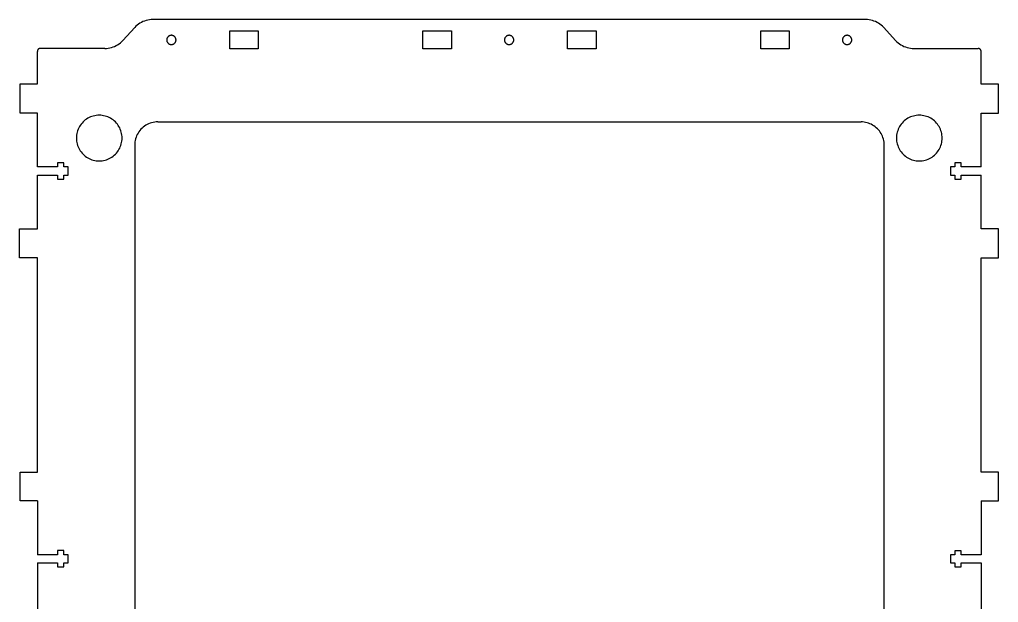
# Model space of a CAD drawing. Header units: metres. Extents: x 1293 to 1656, y -3 to 2553.
# Drawn here: x 1301.7 to 1640.1, y 2351.6 to 2553.3 of the extents above; entities that cross this region are included whole.
import ezdxf

# ---------------------------------------------------------------- set-up
doc = ezdxf.new("R2010")
doc.units = ezdxf.units.M

msp = doc.modelspace()

# ---------------------------------------------------------------- linework, layer by layer
at = {"layer": '6mm'}
for p, q in [((1342.83, 2551.66), (1342.36, 2551.3)), ((1343.32, 2551.99), (1342.83, 2551.66)), ((1343.83, 2552.28), (1343.32, 2551.99)), ((1344.36, 2552.53), (1343.83, 2552.28)), ((1344.9, 2552.75), (1344.36, 2552.53)), ((1345.46, 2552.93), (1344.9, 2552.75)), ((1346.03, 2553.07), (1345.46, 2552.93)), ((1346.61, 2553.17), (1346.03, 2553.07)), ((1347.2, 2553.23), (1346.61, 2553.17)), ((1347.78, 2553.25), (1347.2, 2553.23)), ((1594.19, 2553.25), (1347.78, 2553.25)), ((1594.78, 2553.23), (1594.19, 2553.25)), ((1595.37, 2553.17), (1594.78, 2553.23)), ((1595.94, 2553.07), (1595.37, 2553.17)), ((1596.51, 2552.93), (1595.94, 2553.07)), ((1597.07, 2552.75), (1596.51, 2552.93)), ((1597.62, 2552.53), (1597.07, 2552.75)), ((1598.15, 2552.28), (1597.62, 2552.53)), ((1598.66, 2551.99), (1598.15, 2552.28)), ((1599.15, 2551.66), (1598.66, 2551.99)), ((1599.61, 2551.3), (1599.15, 2551.66)), ((1341.51, 2550.49), (1337.42, 2546.01)), ((1341.93, 2550.91), (1341.51, 2550.49)), ((1342.36, 2551.3), (1341.93, 2550.91)), ((1374.35, 2543.11), (1374.35, 2549.31)), ((1374.35, 2549.31), (1384.2, 2549.31)), ((1384.2, 2549.31), (1384.2, 2543.11)), ((1441.13, 2549.31), (1450.98, 2549.31)), ((1441.13, 2543.11), (1441.13, 2549.31)), ((1450.98, 2549.31), (1450.98, 2543.11)), ((1491.13, 2549.31), (1500.98, 2549.31)), ((1491.13, 2543.11), (1491.13, 2549.31)), ((1500.98, 2549.31), (1500.98, 2543.11)), ((1557.9, 2549.31), (1567.75, 2549.31)), ((1557.9, 2543.11), (1557.9, 2549.31)), ((1567.75, 2549.31), (1567.75, 2543.11)), ((1600.05, 2550.91), (1599.61, 2551.3)), ((1600.46, 2550.49), (1600.05, 2550.91)), ((1600.46, 2550.49), (1604.56, 2546.01)), ((1335.61, 2544.52), (1336.1, 2544.85)), ((1336.1, 2544.85), (1336.57, 2545.2)), ((1336.57, 2545.2), (1337, 2545.59)), ((1337, 2545.59), (1337.42, 2546.01)), ((1352.6, 2546.41), (1352.59, 2546.31)), ((1352.59, 2546.31), (1352.59, 2546.2)), ((1352.59, 2546.2), (1352.59, 2546.1)), ((1352.59, 2546.1), (1352.6, 2545.99)), ((1352.62, 2546.51), (1352.6, 2546.41)), ((1352.6, 2545.99), (1352.62, 2545.89)), ((1352.64, 2546.62), (1352.62, 2546.51)), ((1352.62, 2545.89), (1352.64, 2545.79)), ((1352.67, 2546.72), (1352.64, 2546.62)), ((1352.64, 2545.79), (1352.67, 2545.69)), ((1352.71, 2546.81), (1352.67, 2546.72)), ((1352.67, 2545.69), (1352.71, 2545.59)), ((1352.75, 2546.91), (1352.71, 2546.81)), ((1352.71, 2545.59), (1352.75, 2545.49)), ((1352.8, 2547), (1352.75, 2546.91)), ((1352.75, 2545.49), (1352.8, 2545.4)), ((1352.86, 2547.09), (1352.8, 2547)), ((1352.8, 2545.4), (1352.86, 2545.31)), ((1352.92, 2547.18), (1352.86, 2547.09)), ((1352.86, 2545.31), (1352.92, 2545.23)), ((1352.99, 2547.26), (1352.92, 2547.18)), ((1352.92, 2545.23), (1352.99, 2545.15)), ((1353.06, 2547.33), (1352.99, 2547.26)), ((1352.99, 2545.15), (1353.06, 2545.07)), ((1353.13, 2547.41), (1353.06, 2547.33)), ((1353.06, 2545.07), (1353.13, 2545)), ((1353.21, 2547.47), (1353.13, 2547.41)), ((1353.13, 2545), (1353.21, 2544.93)), ((1353.3, 2547.53), (1353.21, 2547.47)), ((1353.21, 2544.93), (1353.3, 2544.87)), ((1353.39, 2547.59), (1353.3, 2547.53)), ((1353.3, 2544.87), (1353.39, 2544.82)), ((1353.48, 2547.64), (1353.39, 2547.59)), ((1353.39, 2544.82), (1353.48, 2544.77)), ((1353.58, 2547.68), (1353.48, 2547.64)), ((1353.48, 2544.77), (1353.58, 2544.72)), ((1353.67, 2547.72), (1353.58, 2547.68)), ((1353.58, 2544.72), (1353.67, 2544.69)), ((1353.77, 2547.75), (1353.67, 2547.72)), ((1353.67, 2544.69), (1353.77, 2544.66)), ((1353.88, 2547.77), (1353.77, 2547.75)), ((1353.77, 2544.66), (1353.88, 2544.63)), ((1353.98, 2547.79), (1353.88, 2547.77)), ((1353.88, 2544.63), (1353.98, 2544.62)), ((1354.08, 2547.8), (1353.98, 2547.79)), ((1353.98, 2544.62), (1354.08, 2544.61)), ((1354.19, 2547.8), (1354.08, 2547.8)), ((1354.08, 2544.61), (1354.19, 2544.6)), ((1354.29, 2547.8), (1354.19, 2547.8)), ((1354.19, 2544.6), (1354.29, 2544.61)), ((1354.4, 2547.79), (1354.29, 2547.8)), ((1354.29, 2544.61), (1354.4, 2544.62)), ((1354.5, 2547.77), (1354.4, 2547.79)), ((1354.4, 2544.62), (1354.5, 2544.63)), ((1354.6, 2547.75), (1354.5, 2547.77)), ((1354.5, 2544.63), (1354.6, 2544.66)), ((1354.7, 2547.72), (1354.6, 2547.75)), ((1354.6, 2544.66), (1354.7, 2544.69)), ((1354.8, 2547.68), (1354.7, 2547.72)), ((1354.7, 2544.69), (1354.8, 2544.72)), ((1354.9, 2547.64), (1354.8, 2547.68)), ((1354.8, 2544.72), (1354.9, 2544.77)), ((1354.99, 2547.59), (1354.9, 2547.64)), ((1354.9, 2544.77), (1354.99, 2544.82)), ((1355.08, 2547.53), (1354.99, 2547.59)), ((1354.99, 2544.82), (1355.08, 2544.87)), ((1355.16, 2547.47), (1355.08, 2547.53)), ((1355.08, 2544.87), (1355.16, 2544.93)), ((1355.24, 2547.41), (1355.16, 2547.47)), ((1355.16, 2544.93), (1355.24, 2545)), ((1355.32, 2547.33), (1355.24, 2547.41)), ((1355.24, 2545), (1355.32, 2545.07)), ((1355.39, 2547.26), (1355.32, 2547.33)), ((1355.32, 2545.07), (1355.39, 2545.15)), ((1355.46, 2547.18), (1355.39, 2547.26)), ((1355.39, 2545.15), (1355.46, 2545.23)), ((1355.52, 2547.09), (1355.46, 2547.18)), ((1355.46, 2545.23), (1355.52, 2545.31)), ((1355.57, 2547), (1355.52, 2547.09)), ((1355.52, 2545.31), (1355.57, 2545.4)), ((1355.62, 2546.91), (1355.57, 2547)), ((1355.57, 2545.4), (1355.62, 2545.49)), ((1355.67, 2546.81), (1355.62, 2546.91)), ((1355.62, 2545.49), (1355.67, 2545.59)), ((1355.7, 2546.72), (1355.67, 2546.81)), ((1355.67, 2545.59), (1355.7, 2545.69)), ((1355.73, 2546.62), (1355.7, 2546.72)), ((1355.7, 2545.69), (1355.73, 2545.79)), ((1355.76, 2546.51), (1355.73, 2546.62)), ((1355.73, 2545.79), (1355.76, 2545.89)), ((1355.78, 2546.41), (1355.76, 2546.51)), ((1355.76, 2545.89), (1355.78, 2545.99)), ((1355.79, 2546.31), (1355.78, 2546.41)), ((1355.78, 2545.99), (1355.79, 2546.1)), ((1355.79, 2546.2), (1355.79, 2546.31)), ((1355.79, 2546.1), (1355.79, 2546.2)), ((1469.36, 2546.41), (1469.35, 2546.31)), ((1469.35, 2546.31), (1469.35, 2546.2)), ((1469.35, 2546.2), (1469.35, 2546.1)), ((1469.35, 2546.1), (1469.36, 2545.99)), ((1469.38, 2546.51), (1469.36, 2546.41)), ((1469.36, 2545.99), (1469.38, 2545.89)), ((1469.4, 2546.62), (1469.38, 2546.51)), ((1469.38, 2545.89), (1469.4, 2545.79)), ((1469.43, 2546.72), (1469.4, 2546.62)), ((1469.4, 2545.79), (1469.43, 2545.69)), ((1469.47, 2546.81), (1469.43, 2546.72)), ((1469.43, 2545.69), (1469.47, 2545.59)), ((1469.51, 2546.91), (1469.47, 2546.81)), ((1469.47, 2545.59), (1469.51, 2545.49)), ((1469.56, 2547), (1469.51, 2546.91)), ((1469.51, 2545.49), (1469.56, 2545.4)), ((1469.62, 2547.09), (1469.56, 2547)), ((1469.56, 2545.4), (1469.62, 2545.31)), ((1469.68, 2547.18), (1469.62, 2547.09)), ((1469.62, 2545.31), (1469.68, 2545.23)), ((1469.75, 2547.26), (1469.68, 2547.18)), ((1469.68, 2545.23), (1469.75, 2545.15)), ((1469.82, 2547.33), (1469.75, 2547.26)), ((1469.75, 2545.15), (1469.82, 2545.07)), ((1469.89, 2547.41), (1469.82, 2547.33)), ((1469.82, 2545.07), (1469.89, 2545)), ((1469.97, 2547.47), (1469.89, 2547.41)), ((1469.89, 2545), (1469.97, 2544.93)), ((1470.06, 2547.53), (1469.97, 2547.47)), ((1469.97, 2544.93), (1470.06, 2544.87)), ((1470.15, 2547.59), (1470.06, 2547.53)), ((1470.06, 2544.87), (1470.15, 2544.82)), ((1470.24, 2547.64), (1470.15, 2547.59)), ((1470.15, 2544.82), (1470.24, 2544.77)), ((1470.34, 2547.68), (1470.24, 2547.64)), ((1470.24, 2544.77), (1470.34, 2544.72)), ((1470.43, 2547.72), (1470.34, 2547.68)), ((1470.34, 2544.72), (1470.43, 2544.69)), ((1470.53, 2547.75), (1470.43, 2547.72)), ((1470.43, 2544.69), (1470.53, 2544.66)), ((1470.64, 2547.77), (1470.53, 2547.75)), ((1470.53, 2544.66), (1470.64, 2544.63)), ((1470.74, 2547.79), (1470.64, 2547.77)), ((1470.64, 2544.63), (1470.74, 2544.62)), ((1470.84, 2547.8), (1470.74, 2547.79)), ((1470.74, 2544.62), (1470.84, 2544.61)), ((1470.95, 2547.8), (1470.84, 2547.8)), ((1470.84, 2544.61), (1470.95, 2544.6)), ((1471.05, 2547.8), (1470.95, 2547.8)), ((1470.95, 2544.6), (1471.05, 2544.61)), ((1471.16, 2547.79), (1471.05, 2547.8)), ((1471.05, 2544.61), (1471.16, 2544.62)), ((1471.26, 2547.77), (1471.16, 2547.79)), ((1471.16, 2544.62), (1471.26, 2544.63)), ((1471.36, 2547.75), (1471.26, 2547.77)), ((1471.26, 2544.63), (1471.36, 2544.66)), ((1471.46, 2547.72), (1471.36, 2547.75)), ((1471.36, 2544.66), (1471.46, 2544.69)), ((1471.56, 2547.68), (1471.46, 2547.72)), ((1471.46, 2544.69), (1471.56, 2544.72)), ((1471.66, 2547.64), (1471.56, 2547.68)), ((1471.56, 2544.72), (1471.66, 2544.77)), ((1471.75, 2547.59), (1471.66, 2547.64)), ((1471.66, 2544.77), (1471.75, 2544.82)), ((1471.84, 2547.53), (1471.75, 2547.59)), ((1471.75, 2544.82), (1471.84, 2544.87)), ((1471.92, 2547.47), (1471.84, 2547.53)), ((1471.84, 2544.87), (1471.92, 2544.93)), ((1472, 2547.41), (1471.92, 2547.47)), ((1471.92, 2544.93), (1472, 2545)), ((1472.08, 2547.33), (1472, 2547.41)), ((1472, 2545), (1472.08, 2545.07)), ((1472.15, 2547.26), (1472.08, 2547.33)), ((1472.08, 2545.07), (1472.15, 2545.15)), ((1472.22, 2547.18), (1472.15, 2547.26)), ((1472.15, 2545.15), (1472.22, 2545.23)), ((1472.28, 2547.09), (1472.22, 2547.18)), ((1472.22, 2545.23), (1472.28, 2545.31)), ((1472.33, 2547), (1472.28, 2547.09)), ((1472.28, 2545.31), (1472.33, 2545.4)), ((1472.38, 2546.91), (1472.33, 2547)), ((1472.33, 2545.4), (1472.38, 2545.49)), ((1472.43, 2546.81), (1472.38, 2546.91)), ((1472.38, 2545.49), (1472.43, 2545.59)), ((1472.46, 2546.72), (1472.43, 2546.81)), ((1472.43, 2545.59), (1472.46, 2545.69)), ((1472.49, 2546.62), (1472.46, 2546.72)), ((1472.46, 2545.69), (1472.49, 2545.79)), ((1472.52, 2546.51), (1472.49, 2546.62)), ((1472.49, 2545.79), (1472.52, 2545.89)), ((1472.54, 2546.41), (1472.52, 2546.51)), ((1472.52, 2545.89), (1472.54, 2545.99)), ((1472.55, 2546.31), (1472.54, 2546.41)), ((1472.54, 2545.99), (1472.55, 2546.1)), ((1472.55, 2546.2), (1472.55, 2546.31)), ((1472.55, 2546.1), (1472.55, 2546.2)), ((1586.2, 2546.41), (1586.19, 2546.31)), ((1586.19, 2546.31), (1586.19, 2546.2)), ((1586.19, 2546.2), (1586.19, 2546.1)), ((1586.19, 2546.1), (1586.2, 2545.99)), ((1586.22, 2546.51), (1586.2, 2546.41)), ((1586.2, 2545.99), (1586.22, 2545.89)), ((1586.24, 2546.62), (1586.22, 2546.51)), ((1586.22, 2545.89), (1586.24, 2545.79)), ((1586.27, 2546.72), (1586.24, 2546.62)), ((1586.24, 2545.79), (1586.27, 2545.69)), ((1586.31, 2546.81), (1586.27, 2546.72)), ((1586.27, 2545.69), (1586.31, 2545.59)), ((1586.35, 2546.91), (1586.31, 2546.81)), ((1586.31, 2545.59), (1586.35, 2545.49)), ((1586.4, 2547), (1586.35, 2546.91)), ((1586.35, 2545.49), (1586.4, 2545.4)), ((1586.46, 2547.09), (1586.4, 2547)), ((1586.4, 2545.4), (1586.46, 2545.31)), ((1586.52, 2547.18), (1586.46, 2547.09)), ((1586.46, 2545.31), (1586.52, 2545.23)), ((1586.59, 2547.26), (1586.52, 2547.18)), ((1586.52, 2545.23), (1586.59, 2545.15)), ((1586.66, 2547.33), (1586.59, 2547.26)), ((1586.59, 2545.15), (1586.66, 2545.07)), ((1586.73, 2547.41), (1586.66, 2547.33)), ((1586.66, 2545.07), (1586.73, 2545)), ((1586.81, 2547.47), (1586.73, 2547.41)), ((1586.73, 2545), (1586.81, 2544.93)), ((1586.9, 2547.53), (1586.81, 2547.47)), ((1586.81, 2544.93), (1586.9, 2544.87)), ((1586.99, 2547.59), (1586.9, 2547.53)), ((1586.9, 2544.87), (1586.99, 2544.82)), ((1587.08, 2547.64), (1586.99, 2547.59)), ((1586.99, 2544.82), (1587.08, 2544.77)), ((1587.18, 2547.68), (1587.08, 2547.64)), ((1587.08, 2544.77), (1587.18, 2544.72)), ((1587.27, 2547.72), (1587.18, 2547.68)), ((1587.18, 2544.72), (1587.27, 2544.69)), ((1587.37, 2547.75), (1587.27, 2547.72)), ((1587.27, 2544.69), (1587.37, 2544.66)), ((1587.48, 2547.77), (1587.37, 2547.75)), ((1587.37, 2544.66), (1587.48, 2544.63)), ((1587.58, 2547.79), (1587.48, 2547.77)), ((1587.48, 2544.63), (1587.58, 2544.62)), ((1587.68, 2547.8), (1587.58, 2547.79)), ((1587.58, 2544.62), (1587.68, 2544.61)), ((1587.79, 2547.8), (1587.68, 2547.8)), ((1587.68, 2544.61), (1587.79, 2544.6)), ((1587.89, 2547.8), (1587.79, 2547.8)), ((1587.79, 2544.6), (1587.89, 2544.61)), ((1588, 2547.79), (1587.89, 2547.8)), ((1587.89, 2544.61), (1588, 2544.62)), ((1588.1, 2547.77), (1588, 2547.79)), ((1588, 2544.62), (1588.1, 2544.63)), ((1588.2, 2547.75), (1588.1, 2547.77)), ((1588.1, 2544.63), (1588.2, 2544.66)), ((1588.3, 2547.72), (1588.2, 2547.75)), ((1588.2, 2544.66), (1588.3, 2544.69)), ((1588.4, 2547.68), (1588.3, 2547.72)), ((1588.3, 2544.69), (1588.4, 2544.72)), ((1588.5, 2547.64), (1588.4, 2547.68)), ((1588.4, 2544.72), (1588.5, 2544.77)), ((1588.59, 2547.59), (1588.5, 2547.64)), ((1588.5, 2544.77), (1588.59, 2544.82)), ((1588.68, 2547.53), (1588.59, 2547.59)), ((1588.59, 2544.82), (1588.68, 2544.87)), ((1588.76, 2547.47), (1588.68, 2547.53)), ((1588.68, 2544.87), (1588.76, 2544.93)), ((1588.84, 2547.41), (1588.76, 2547.47)), ((1588.76, 2544.93), (1588.84, 2545)), ((1588.92, 2547.33), (1588.84, 2547.41)), ((1588.84, 2545), (1588.92, 2545.07)), ((1588.99, 2547.26), (1588.92, 2547.33)), ((1588.92, 2545.07), (1588.99, 2545.15)), ((1589.06, 2547.18), (1588.99, 2547.26)), ((1588.99, 2545.15), (1589.06, 2545.23)), ((1589.12, 2547.09), (1589.06, 2547.18)), ((1589.06, 2545.23), (1589.12, 2545.31)), ((1589.17, 2547), (1589.12, 2547.09)), ((1589.12, 2545.31), (1589.17, 2545.4)), ((1589.22, 2546.91), (1589.17, 2547)), ((1589.17, 2545.4), (1589.22, 2545.49)), ((1589.27, 2546.81), (1589.22, 2546.91)), ((1589.22, 2545.49), (1589.27, 2545.59)), ((1589.3, 2546.72), (1589.27, 2546.81)), ((1589.27, 2545.59), (1589.3, 2545.69)), ((1589.33, 2546.62), (1589.3, 2546.72)), ((1589.3, 2545.69), (1589.33, 2545.79)), ((1589.36, 2546.51), (1589.33, 2546.62)), ((1589.33, 2545.79), (1589.36, 2545.89)), ((1589.38, 2546.41), (1589.36, 2546.51)), ((1589.36, 2545.89), (1589.38, 2545.99)), ((1589.39, 2546.31), (1589.38, 2546.41)), ((1589.38, 2545.99), (1589.39, 2546.1)), ((1589.39, 2546.2), (1589.39, 2546.31)), ((1589.39, 2546.1), (1589.39, 2546.2)), ((1604.56, 2546.01), (1604.97, 2545.59)), ((1604.97, 2545.59), (1605.41, 2545.2)), ((1605.41, 2545.2), (1605.88, 2544.85)), ((1605.88, 2544.85), (1606.37, 2544.52)), ((1307.9, 2542.5), (1307.89, 2542.44)), ((1307.89, 2542.44), (1307.89, 2542.38)), ((1307.89, 2542.38), (1307.89, 2542.31)), ((1307.89, 2542.31), (1307.89, 2542.25)), ((1307.89, 2530.99), (1307.89, 2542.25)), ((1307.91, 2542.56), (1307.9, 2542.5)), ((1307.93, 2542.62), (1307.91, 2542.56)), ((1307.95, 2542.68), (1307.93, 2542.62)), ((1307.98, 2542.74), (1307.95, 2542.68)), ((1308.01, 2542.79), (1307.98, 2542.74)), ((1308.04, 2542.85), (1308.01, 2542.79)), ((1308.07, 2542.9), (1308.04, 2542.85)), ((1308.11, 2542.95), (1308.07, 2542.9)), ((1308.16, 2542.99), (1308.11, 2542.95)), ((1308.2, 2543.03), (1308.16, 2542.99)), ((1308.25, 2543.07), (1308.2, 2543.03)), ((1308.3, 2543.11), (1308.25, 2543.07)), ((1308.36, 2543.14), (1308.3, 2543.11)), ((1308.41, 2543.17), (1308.36, 2543.14)), ((1308.47, 2543.19), (1308.41, 2543.17)), ((1308.53, 2543.22), (1308.47, 2543.19)), ((1308.59, 2543.23), (1308.53, 2543.22)), ((1308.65, 2543.24), (1308.59, 2543.23)), ((1308.71, 2543.25), (1308.65, 2543.24)), ((1331.15, 2543.25), (1308.71, 2543.25)), ((1331.15, 2543.25), (1331.73, 2543.27)), ((1331.73, 2543.27), (1332.32, 2543.33)), ((1332.32, 2543.33), (1332.9, 2543.43)), ((1332.9, 2543.43), (1333.47, 2543.58)), ((1333.47, 2543.58), (1334.03, 2543.76)), ((1334.03, 2543.76), (1334.57, 2543.97)), ((1334.57, 2543.97), (1335.1, 2544.23)), ((1335.1, 2544.23), (1335.61, 2544.52)), ((1384.2, 2543.11), (1374.35, 2543.11)), ((1450.98, 2543.11), (1441.13, 2543.11)), ((1500.98, 2543.11), (1491.13, 2543.11)), ((1567.75, 2543.11), (1557.9, 2543.11)), ((1606.37, 2544.52), (1606.88, 2544.23)), ((1606.88, 2544.23), (1607.41, 2543.97)), ((1607.41, 2543.97), (1607.95, 2543.76)), ((1607.95, 2543.76), (1608.51, 2543.58)), ((1608.51, 2543.58), (1609.08, 2543.43)), ((1609.08, 2543.43), (1609.66, 2543.33)), ((1609.66, 2543.33), (1610.24, 2543.27)), ((1610.24, 2543.27), (1610.83, 2543.25)), ((1610.83, 2543.25), (1633.09, 2543.25)), ((1633.15, 2543.25), (1633.09, 2543.25)), ((1633.22, 2543.24), (1633.15, 2543.25)), ((1633.28, 2543.23), (1633.22, 2543.24)), ((1633.35, 2543.22), (1633.28, 2543.23)), ((1633.41, 2543.2), (1633.35, 2543.22)), ((1633.47, 2543.18), (1633.41, 2543.2)), ((1633.53, 2543.15), (1633.47, 2543.18)), ((1633.59, 2543.12), (1633.53, 2543.15)), ((1633.64, 2543.08), (1633.59, 2543.12)), ((1633.7, 2543.05), (1633.64, 2543.08)), ((1633.75, 2543), (1633.7, 2543.05)), ((1633.8, 2542.96), (1633.75, 2543)), ((1633.84, 2542.91), (1633.8, 2542.96)), ((1633.88, 2542.86), (1633.84, 2542.91)), ((1633.92, 2542.81), (1633.88, 2542.86)), ((1633.95, 2542.75), (1633.92, 2542.81)), ((1633.99, 2542.69), (1633.95, 2542.75)), ((1634.01, 2542.64), (1633.99, 2542.69)), ((1634.04, 2542.57), (1634.01, 2542.64)), ((1634.05, 2542.51), (1634.04, 2542.57)), ((1634.07, 2542.45), (1634.05, 2542.51)), ((1634.08, 2542.38), (1634.07, 2542.45)), ((1634.09, 2542.32), (1634.08, 2542.38)), ((1634.09, 2542.25), (1634.09, 2542.32)), ((1634.09, 2530.85), (1634.09, 2542.25)), ((1301.89, 2530.99), (1307.89, 2530.99)), ((1301.89, 2520.85), (1301.89, 2530.99)), ((1640.09, 2530.85), (1634.09, 2530.85)), ((1640.09, 2520.85), (1640.09, 2530.85)), ((1307.89, 2520.85), (1301.89, 2520.85)), ((1307.89, 2502.25), (1307.89, 2520.85)), ((1323.65, 2517.84), (1323.3, 2517.46)), ((1324.03, 2518.19), (1323.65, 2517.84)), ((1324.43, 2518.52), (1324.03, 2518.19)), ((1324.85, 2518.82), (1324.43, 2518.52)), ((1325.29, 2519.09), (1324.85, 2518.82)), ((1325.74, 2519.34), (1325.29, 2519.09)), ((1326.22, 2519.55), (1325.74, 2519.34)), ((1326.7, 2519.73), (1326.22, 2519.55)), ((1327.19, 2519.88), (1326.7, 2519.73)), ((1327.7, 2520), (1327.19, 2519.88)), ((1328.21, 2520.08), (1327.7, 2520)), ((1328.72, 2520.14), (1328.21, 2520.08)), ((1329.24, 2520.15), (1328.72, 2520.14)), ((1329.76, 2520.14), (1329.24, 2520.15)), ((1330.27, 2520.08), (1329.76, 2520.14)), ((1330.78, 2520), (1330.27, 2520.08)), ((1331.28, 2519.88), (1330.78, 2520)), ((1331.78, 2519.73), (1331.28, 2519.88)), ((1332.26, 2519.55), (1331.78, 2519.73)), ((1332.73, 2519.34), (1332.26, 2519.55)), ((1333.19, 2519.09), (1332.73, 2519.34)), ((1333.63, 2518.82), (1333.19, 2519.09)), ((1334.05, 2518.52), (1333.63, 2518.82)), ((1334.45, 2518.19), (1334.05, 2518.52)), ((1334.83, 2517.84), (1334.45, 2518.19)), ((1335.18, 2517.46), (1334.83, 2517.84)), ((1347.35, 2517.54), (1346.83, 2517.37)), ((1347.88, 2517.67), (1347.35, 2517.54)), ((1348.42, 2517.76), (1347.88, 2517.67)), ((1348.96, 2517.82), (1348.42, 2517.76)), ((1349.51, 2517.83), (1348.96, 2517.82)), ((1349.51, 2517.83), (1592.6, 2517.83)), ((1593.13, 2517.82), (1592.6, 2517.83)), ((1593.65, 2517.77), (1593.13, 2517.82)), ((1594.16, 2517.68), (1593.65, 2517.77)), ((1594.67, 2517.56), (1594.16, 2517.68)), ((1595.17, 2517.41), (1594.67, 2517.56)), ((1607.15, 2517.84), (1606.8, 2517.46)), ((1607.53, 2518.19), (1607.15, 2517.84)), ((1607.93, 2518.52), (1607.53, 2518.19)), ((1608.35, 2518.82), (1607.93, 2518.52)), ((1608.79, 2519.09), (1608.35, 2518.82)), ((1609.24, 2519.34), (1608.79, 2519.09)), ((1609.72, 2519.55), (1609.24, 2519.34)), ((1610.2, 2519.73), (1609.72, 2519.55)), ((1610.69, 2519.88), (1610.2, 2519.73)), ((1611.2, 2520), (1610.69, 2519.88)), ((1611.71, 2520.08), (1611.2, 2520)), ((1612.22, 2520.14), (1611.71, 2520.08)), ((1612.74, 2520.15), (1612.22, 2520.14)), ((1613.26, 2520.14), (1612.74, 2520.15)), ((1613.77, 2520.08), (1613.26, 2520.14)), ((1614.28, 2520), (1613.77, 2520.08)), ((1614.78, 2519.88), (1614.28, 2520)), ((1615.28, 2519.73), (1614.78, 2519.88)), ((1615.76, 2519.55), (1615.28, 2519.73)), ((1616.23, 2519.34), (1615.76, 2519.55)), ((1616.69, 2519.09), (1616.23, 2519.34)), ((1617.13, 2518.82), (1616.69, 2519.09)), ((1617.55, 2518.52), (1617.13, 2518.82)), ((1617.95, 2518.19), (1617.55, 2518.52)), ((1618.33, 2517.84), (1617.95, 2518.19)), ((1618.68, 2517.46), (1618.33, 2517.84)), ((1634.09, 2502.25), (1634.09, 2520.85)), ((1634.09, 2520.85), (1640.09, 2520.85)), ((1321.61, 2514.3), (1321.49, 2513.79)), ((1321.76, 2514.79), (1321.61, 2514.3)), ((1321.94, 2515.28), (1321.76, 2514.79)), ((1322.15, 2515.75), (1321.94, 2515.28)), ((1322.4, 2516.2), (1322.15, 2515.75)), ((1322.67, 2516.64), (1322.4, 2516.2)), ((1322.97, 2517.06), (1322.67, 2516.64)), ((1323.3, 2517.46), (1322.97, 2517.06)), ((1335.51, 2517.06), (1335.18, 2517.46)), ((1335.81, 2516.64), (1335.51, 2517.06)), ((1336.08, 2516.2), (1335.81, 2516.64)), ((1336.32, 2515.75), (1336.08, 2516.2)), ((1336.54, 2515.28), (1336.32, 2515.75)), ((1336.72, 2514.79), (1336.54, 2515.28)), ((1336.87, 2514.3), (1336.72, 2514.79)), ((1336.99, 2513.79), (1336.87, 2514.3)), ((1342.97, 2514.45), (1342.68, 2513.99)), ((1343.3, 2514.88), (1342.97, 2514.45)), ((1343.66, 2515.29), (1343.3, 2514.88)), ((1344.05, 2515.68), (1343.66, 2515.29)), ((1344.46, 2516.04), (1344.05, 2515.68)), ((1344.9, 2516.37), (1344.46, 2516.04)), ((1345.35, 2516.67), (1344.9, 2516.37)), ((1345.83, 2516.94), (1345.35, 2516.67)), ((1346.32, 2517.17), (1345.83, 2516.94)), ((1346.83, 2517.37), (1346.32, 2517.17)), ((1595.66, 2517.22), (1595.17, 2517.41)), ((1596.14, 2517.01), (1595.66, 2517.22)), ((1596.6, 2516.76), (1596.14, 2517.01)), ((1597.05, 2516.49), (1596.6, 2516.76)), ((1597.47, 2516.18), (1597.05, 2516.49)), ((1597.88, 2515.85), (1597.47, 2516.18)), ((1598.26, 2515.49), (1597.88, 2515.85)), ((1598.62, 2515.11), (1598.26, 2515.49)), ((1598.95, 2514.7), (1598.62, 2515.11)), ((1599.26, 2514.28), (1598.95, 2514.7)), ((1599.53, 2513.83), (1599.26, 2514.28)), ((1605.11, 2514.3), (1604.99, 2513.79)), ((1605.26, 2514.79), (1605.11, 2514.3)), ((1605.44, 2515.28), (1605.26, 2514.79)), ((1605.65, 2515.75), (1605.44, 2515.28)), ((1605.9, 2516.2), (1605.65, 2515.75)), ((1606.17, 2516.64), (1605.9, 2516.2)), ((1606.47, 2517.06), (1606.17, 2516.64)), ((1606.8, 2517.46), (1606.47, 2517.06)), ((1619.01, 2517.06), (1618.68, 2517.46)), ((1619.31, 2516.64), (1619.01, 2517.06)), ((1619.58, 2516.2), (1619.31, 2516.64)), ((1619.82, 2515.75), (1619.58, 2516.2)), ((1620.04, 2515.28), (1619.82, 2515.75)), ((1620.22, 2514.79), (1620.04, 2515.28)), ((1620.37, 2514.3), (1620.22, 2514.79)), ((1620.49, 2513.79), (1620.37, 2514.3)), ((1321.36, 2512.77), (1321.34, 2512.25)), ((1321.34, 2512.25), (1321.36, 2511.74)), ((1321.41, 2513.28), (1321.36, 2512.77)), ((1321.36, 2511.74), (1321.41, 2511.22)), ((1321.49, 2513.79), (1321.41, 2513.28)), ((1321.41, 2511.22), (1321.49, 2510.71)), ((1337.07, 2513.28), (1336.99, 2513.79)), ((1336.99, 2510.71), (1337.07, 2511.22)), ((1337.12, 2512.77), (1337.07, 2513.28)), ((1337.07, 2511.22), (1337.12, 2511.74)), ((1337.14, 2512.25), (1337.12, 2512.77)), ((1337.12, 2511.74), (1337.14, 2512.25)), ((1341.59, 2510.92), (1341.53, 2510.38)), ((1341.68, 2511.46), (1341.59, 2510.92)), ((1341.81, 2511.99), (1341.68, 2511.46)), ((1341.97, 2512.51), (1341.81, 2511.99)), ((1342.17, 2513.02), (1341.97, 2512.51)), ((1342.41, 2513.51), (1342.17, 2513.02)), ((1342.68, 2513.99), (1342.41, 2513.51)), ((1599.78, 2513.37), (1599.53, 2513.83)), ((1599.99, 2512.9), (1599.78, 2513.37)), ((1600.18, 2512.41), (1599.99, 2512.9)), ((1600.33, 2511.9), (1600.18, 2512.41)), ((1600.45, 2511.39), (1600.33, 2511.9)), ((1600.54, 2510.88), (1600.45, 2511.39)), ((1600.59, 2510.36), (1600.54, 2510.88)), ((1604.86, 2512.77), (1604.84, 2512.25)), ((1604.84, 2512.25), (1604.86, 2511.74)), ((1604.91, 2513.28), (1604.86, 2512.77)), ((1604.86, 2511.74), (1604.91, 2511.22)), ((1604.99, 2513.79), (1604.91, 2513.28)), ((1604.91, 2511.22), (1604.99, 2510.71)), ((1620.57, 2513.28), (1620.49, 2513.79)), ((1620.49, 2510.71), (1620.57, 2511.22)), ((1620.62, 2512.77), (1620.57, 2513.28)), ((1620.57, 2511.22), (1620.62, 2511.74)), ((1620.64, 2512.25), (1620.62, 2512.77)), ((1620.62, 2511.74), (1620.64, 2512.25)), ((1321.49, 2510.71), (1321.61, 2510.21)), ((1321.61, 2510.21), (1321.76, 2509.71)), ((1321.76, 2509.71), (1321.94, 2509.23)), ((1321.94, 2509.23), (1322.15, 2508.76)), ((1322.15, 2508.76), (1322.4, 2508.3)), ((1322.4, 2508.3), (1322.67, 2507.86)), ((1322.67, 2507.86), (1322.97, 2507.44)), ((1322.97, 2507.44), (1323.3, 2507.04)), ((1335.18, 2507.04), (1335.51, 2507.44)), ((1335.51, 2507.44), (1335.81, 2507.86)), ((1335.81, 2507.86), (1336.08, 2508.3)), ((1336.08, 2508.3), (1336.32, 2508.76)), ((1336.32, 2508.76), (1336.54, 2509.23)), ((1336.54, 2509.23), (1336.72, 2509.71)), ((1336.72, 2509.71), (1336.87, 2510.21)), ((1336.87, 2510.21), (1336.99, 2510.71)), ((1341.53, 2510.38), (1341.51, 2509.83)), ((1341.51, 2509.83), (1341.51, 2229.23)), ((1600.6, 2509.83), (1600.59, 2510.36)), ((1600.6, 2229.23), (1600.6, 2509.83)), ((1604.99, 2510.71), (1605.11, 2510.21)), ((1605.11, 2510.21), (1605.26, 2509.71)), ((1605.26, 2509.71), (1605.44, 2509.23)), ((1605.44, 2509.23), (1605.65, 2508.76)), ((1605.65, 2508.76), (1605.9, 2508.3)), ((1605.9, 2508.3), (1606.17, 2507.86)), ((1606.17, 2507.86), (1606.47, 2507.44)), ((1606.47, 2507.44), (1606.8, 2507.04)), ((1618.68, 2507.04), (1619.01, 2507.44)), ((1619.01, 2507.44), (1619.31, 2507.86)), ((1619.31, 2507.86), (1619.58, 2508.3)), ((1619.58, 2508.3), (1619.82, 2508.76)), ((1619.82, 2508.76), (1620.04, 2509.23)), ((1620.04, 2509.23), (1620.22, 2509.71)), ((1620.22, 2509.71), (1620.37, 2510.21)), ((1620.37, 2510.21), (1620.49, 2510.71)), ((1323.3, 2507.04), (1323.65, 2506.67)), ((1323.65, 2506.67), (1324.03, 2506.31)), ((1324.03, 2506.31), (1324.43, 2505.98)), ((1324.43, 2505.98), (1324.85, 2505.68)), ((1324.85, 2505.68), (1325.29, 2505.41)), ((1325.29, 2505.41), (1325.74, 2505.17)), ((1325.74, 2505.17), (1326.22, 2504.95)), ((1326.22, 2504.95), (1326.7, 2504.77)), ((1326.7, 2504.77), (1327.19, 2504.62)), ((1327.19, 2504.62), (1327.7, 2504.5)), ((1327.7, 2504.5), (1328.21, 2504.42)), ((1328.21, 2504.42), (1328.72, 2504.37)), ((1328.72, 2504.37), (1329.24, 2504.35)), ((1329.24, 2504.35), (1329.76, 2504.37)), ((1329.76, 2504.37), (1330.27, 2504.42)), ((1330.27, 2504.42), (1330.78, 2504.5)), ((1330.78, 2504.5), (1331.28, 2504.62)), ((1331.28, 2504.62), (1331.78, 2504.77)), ((1331.78, 2504.77), (1332.26, 2504.95)), ((1332.26, 2504.95), (1332.73, 2505.17)), ((1332.73, 2505.17), (1333.19, 2505.41)), ((1333.19, 2505.41), (1333.63, 2505.68)), ((1333.63, 2505.68), (1334.05, 2505.98)), ((1334.05, 2505.98), (1334.45, 2506.31)), ((1334.45, 2506.31), (1334.83, 2506.67)), ((1334.83, 2506.67), (1335.18, 2507.04)), ((1606.8, 2507.04), (1607.15, 2506.67)), ((1607.15, 2506.67), (1607.53, 2506.31)), ((1607.53, 2506.31), (1607.93, 2505.98)), ((1607.93, 2505.98), (1608.35, 2505.68)), ((1608.35, 2505.68), (1608.79, 2505.41)), ((1608.79, 2505.41), (1609.24, 2505.17)), ((1609.24, 2505.17), (1609.72, 2504.95)), ((1609.72, 2504.95), (1610.2, 2504.77)), ((1610.2, 2504.77), (1610.69, 2504.62)), ((1610.69, 2504.62), (1611.2, 2504.5)), ((1611.2, 2504.5), (1611.71, 2504.42)), ((1611.71, 2504.42), (1612.22, 2504.37)), ((1612.22, 2504.37), (1612.74, 2504.35)), ((1612.74, 2504.35), (1613.26, 2504.37)), ((1613.26, 2504.37), (1613.77, 2504.42)), ((1613.77, 2504.42), (1614.28, 2504.5)), ((1614.28, 2504.5), (1614.78, 2504.62)), ((1614.78, 2504.62), (1615.28, 2504.77)), ((1615.28, 2504.77), (1615.76, 2504.95)), ((1615.76, 2504.95), (1616.23, 2505.17)), ((1616.23, 2505.17), (1616.69, 2505.41)), ((1616.69, 2505.41), (1617.13, 2505.68)), ((1617.13, 2505.68), (1617.55, 2505.98)), ((1617.55, 2505.98), (1617.95, 2506.31)), ((1617.95, 2506.31), (1618.33, 2506.67)), ((1618.33, 2506.67), (1618.68, 2507.04)), ((1314.8, 2502.25), (1307.89, 2502.25)), ((1317, 2503.65), (1314.8, 2503.65)), ((1314.8, 2503.65), (1314.8, 2502.25)), ((1317, 2502.25), (1317, 2503.65)), ((1318.5, 2502.25), (1317, 2502.25)), ((1318.5, 2499.45), (1318.5, 2502.25)), ((1624.98, 2502.25), (1623.48, 2502.25)), ((1623.48, 2502.25), (1623.48, 2499.45)), ((1627.18, 2503.65), (1624.98, 2503.65)), ((1624.98, 2503.65), (1624.98, 2502.25)), ((1627.18, 2502.25), (1627.18, 2503.65)), ((1634.09, 2502.25), (1627.18, 2502.25)), ((1307.89, 2499.45), (1314.8, 2499.45)), ((1307.89, 2480.84), (1307.89, 2499.45)), ((1314.8, 2499.45), (1314.8, 2498.05)), ((1314.8, 2498.05), (1317, 2498.05)), ((1317, 2498.05), (1317, 2499.45)), ((1317, 2499.45), (1318.5, 2499.45)), ((1623.48, 2499.45), (1624.98, 2499.45)), ((1624.98, 2499.45), (1624.98, 2498.05)), ((1624.98, 2498.05), (1627.18, 2498.05)), ((1627.18, 2499.45), (1634.09, 2499.45)), ((1627.18, 2498.05), (1627.18, 2499.45)), ((1634.09, 2480.84), (1634.09, 2499.45)), ((1301.71, 2480.84), (1307.89, 2480.84)), ((1301.71, 2470.84), (1301.71, 2480.84)), ((1640.09, 2480.84), (1634.09, 2480.84)), ((1640.09, 2470.84), (1640.09, 2480.84)), ((1307.89, 2470.84), (1301.71, 2470.84)), ((1307.89, 2396.68), (1307.89, 2470.84)), ((1634.09, 2396.68), (1634.09, 2470.84)), ((1634.09, 2470.84), (1640.09, 2470.84)), ((1301.89, 2386.71), (1301.89, 2396.68)), ((1301.89, 2396.68), (1307.89, 2396.68)), ((1640.09, 2396.68), (1634.09, 2396.68)), ((1640.09, 2386.71), (1640.09, 2396.68)), ((1307.89, 2386.71), (1301.89, 2386.71)), ((1307.89, 2386.71), (1307.89, 2368.11)), ((1634.09, 2386.71), (1634.09, 2368.11)), ((1634.09, 2386.71), (1640.09, 2386.71)), ((1314.8, 2369.51), (1314.8, 2368.11)), ((1317, 2369.51), (1314.8, 2369.51)), ((1317, 2368.11), (1317, 2369.51)), ((1627.18, 2369.48), (1624.98, 2369.48)), ((1624.98, 2369.48), (1624.98, 2368.11)), ((1627.18, 2368.11), (1627.18, 2369.48)), ((1314.8, 2368.11), (1307.89, 2368.11)), ((1307.89, 2365.28), (1307.89, 2346.68)), ((1307.89, 2365.28), (1314.8, 2365.28)), ((1314.8, 2365.28), (1314.8, 2363.88)), ((1318.5, 2368.11), (1317, 2368.11)), ((1317, 2363.88), (1317, 2365.28)), ((1317, 2365.28), (1318.5, 2365.28)), ((1318.5, 2365.28), (1318.5, 2368.11)), ((1623.48, 2368.11), (1623.48, 2365.31)), ((1624.98, 2368.11), (1623.48, 2368.11)), ((1623.48, 2365.31), (1624.98, 2365.31)), ((1624.98, 2365.31), (1624.98, 2363.91)), ((1634.09, 2368.11), (1627.18, 2368.11)), ((1627.18, 2363.91), (1627.18, 2365.31)), ((1627.18, 2365.31), (1634.09, 2365.31)), ((1634.09, 2365.31), (1634.09, 2346.68)), ((1314.8, 2363.88), (1317, 2363.88)), ((1624.98, 2363.91), (1627.18, 2363.91))]:
    msp.add_line(p, q, dxfattribs=at)

doc.saveas('drawing.dxf')
